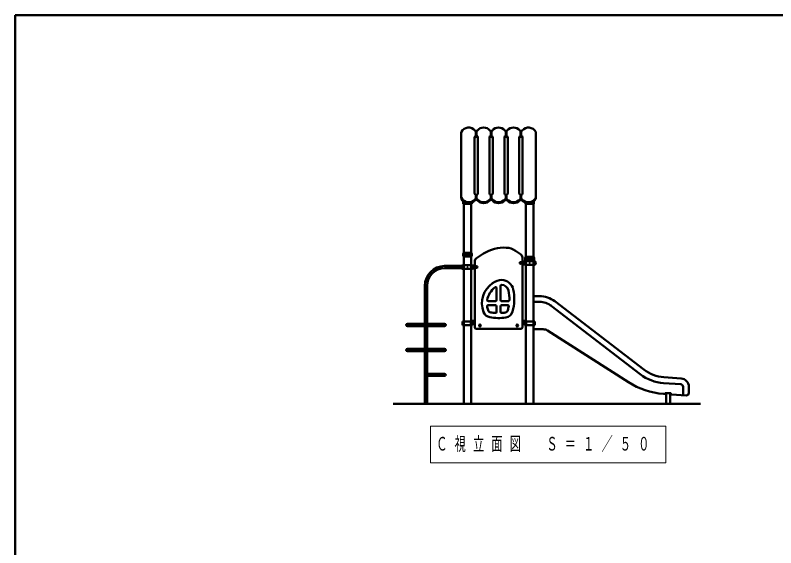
# Model space of a CAD drawing. Units: millimetres on the paper, scale 1:50. Extents: x -365 to 0, y -594 to 257.
# Drawn here: x -365 to -181.6, y -168.5 to -40 of the extents above; entities that cross this region are included whole.
import ezdxf

# ---------------------------------------------------------------- set-up
doc = ezdxf.new("R2010")
doc.units = ezdxf.units.MM
doc.linetypes.add('USER1', pattern=[4.5, 2.5, -2])
doc.layers.add('LY_1', color=140, linetype='Continuous', lineweight=50)
doc.styles.add('ＭＳ ゴシック', font='')
doc.styles.get('ＭＳ ゴシック').set_extended_font_data('MS Gothic')

msp = doc.modelspace()

# ---------------------------------------------------------------- linework, layer by layer
at = {"layer": 'LY_1', "color": 7}
for p, q in [((-365, -40), (-365, -297)), ((0, -40), (-365, -40)), ((-273.871, -133.773), (-199.709, -133.773))]:
    msp.add_line(p, q, dxfattribs=at)
at = {"layer": 'LY_1'}
for p, q in [((-257.433, -84.12), (-257.433, -68.331)), ((-254.233, -82.945), (-254.233, -69.506)), ((-253.913, -69.114), (-253.913, -67.91)), ((-253.753, -69.114), (-253.753, -67.91)), ((-253.433, -82.945), (-253.433, -69.506)), ((-250.633, -82.945), (-250.633, -69.506)), ((-250.313, -69.114), (-250.313, -67.91)), ((-250.153, -69.114), (-250.153, -67.91)), ((-249.833, -82.945), (-249.833, -69.506)), ((-247.033, -82.945), (-247.033, -69.506)), ((-246.713, -69.114), (-246.713, -67.91)), ((-246.553, -69.114), (-246.553, -67.91)), ((-246.233, -82.945), (-246.233, -69.506)), ((-243.433, -82.945), (-243.433, -69.506)), ((-243.113, -69.114), (-243.113, -67.91)), ((-242.953, -69.114), (-242.953, -67.91)), ((-242.633, -82.945), (-242.633, -69.506)), ((-239.433, -84.12), (-239.433, -68.331)), ((-253.913, -83.337), (-253.913, -84.323)), ((-253.753, -83.337), (-253.753, -84.323)), ((-250.313, -83.337), (-250.313, -84.323)), ((-250.153, -83.337), (-250.153, -84.323)), ((-246.713, -83.337), (-246.713, -84.323)), ((-246.553, -83.337), (-246.553, -84.323)), ((-243.113, -83.337), (-243.113, -84.323)), ((-242.953, -83.337), (-242.953, -84.323)), ((-256.949, -85.483), (-256.949, -84.851)), ((-254.917, -85.483), (-256.949, -85.483)), ((-256.824, -133.773), (-256.824, -85.483)), ((-255.042, -133.773), (-255.042, -85.483)), ((-254.917, -85.483), (-254.917, -85.213)), ((-241.949, -85.483), (-241.949, -85.213)), ((-241.949, -85.483), (-239.917, -85.483)), ((-241.824, -133.773), (-241.824, -85.483)), ((-240.042, -133.773), (-240.042, -85.483)), ((-239.917, -85.483), (-239.917, -84.851)), ((-244.363, -96.824), (-243.139, -97.619)), ((-256.855, -97.323), (-256.003, -97.323)), ((-256.853, -98.223), (-256.003, -98.223)), ((-256.258, -97.587), (-256.298, -97.586)), ((-256.258, -97.959), (-256.298, -97.96)), ((-256.258, -97.773), (-256.258, -97.343)), ((-256.258, -97.773), (-256.258, -98.203)), ((-255.963, -97.363), (-255.963, -98.183)), ((-255.903, -97.363), (-255.903, -98.183)), ((-255.011, -97.323), (-255.863, -97.323)), ((-255.011, -98.223), (-255.863, -98.223)), ((-255.608, -97.773), (-255.608, -97.343)), ((-255.608, -97.587), (-255.568, -97.586)), ((-255.608, -97.773), (-255.608, -98.203)), ((-255.608, -97.959), (-255.568, -97.96)), ((-253.728, -98.612), (-252.054, -97.525)), ((-242.683, -115.273), (-242.683, -98.449)), ((-241.855, -98.323), (-241.003, -98.323)), ((-241.258, -98.587), (-241.298, -98.586)), ((-241.258, -98.959), (-241.298, -98.96)), ((-241.258, -98.773), (-241.258, -98.343)), ((-241.258, -98.773), (-241.258, -99.203)), ((-240.963, -98.363), (-240.963, -99.183)), ((-240.903, -98.363), (-240.903, -99.183)), ((-240.011, -98.323), (-240.863, -98.323)), ((-240.608, -98.773), (-240.608, -98.343)), ((-240.608, -98.587), (-240.568, -98.586)), ((-240.608, -98.773), (-240.608, -99.203)), ((-240.608, -98.959), (-240.568, -98.96)), ((-261.433, -100.501), (-257.205, -100.501)), ((-257.205, -100.453), (-256.824, -100.453)), ((-257.205, -100.453), (-256.824, -100.453)), ((-257.205, -100.453), (-257.205, -101.093)), ((-257.205, -100.453), (-257.205, -101.093)), ((-256.853, -100.323), (-257.169, -100.351)), ((-256.853, -100.323), (-255.013, -100.323)), ((-255.013, -100.323), (-254.183, -100.396)), ((-254.183, -115.273), (-254.183, -99.441)), ((-253.813, -100.727), (-253.733, -100.681)), ((-253.813, -100.727), (-253.813, -100.819)), ((-253.813, -100.819), (-253.733, -100.865)), ((-253.733, -100.681), (-253.653, -100.727)), ((-253.733, -100.865), (-253.653, -100.819)), ((-253.653, -100.727), (-253.653, -100.819)), ((-243.213, -99.727), (-243.133, -99.681)), ((-243.213, -99.727), (-243.213, -99.819)), ((-243.213, -99.819), (-243.133, -99.865)), ((-243.133, -99.681), (-243.053, -99.727)), ((-243.133, -99.865), (-243.053, -99.819)), ((-243.053, -99.727), (-243.053, -99.819)), ((-241.853, -99.323), (-242.683, -99.396)), ((-241.853, -100.223), (-242.683, -100.15)), ((-240.013, -99.323), (-241.854, -99.323)), ((-240.013, -100.223), (-241.854, -100.223)), ((-241.853, -99.223), (-241.003, -99.223)), ((-240.011, -99.223), (-240.863, -99.223)), ((-240.013, -99.323), (-239.698, -99.351)), ((-240.013, -100.223), (-239.698, -100.195)), ((-261.433, -101.045), (-257.205, -101.045)), ((-257.205, -101.093), (-256.824, -101.093)), ((-257.205, -101.093), (-256.824, -101.093)), ((-256.853, -101.223), (-257.169, -101.195)), ((-256.853, -101.223), (-255.013, -101.223)), ((-255.013, -101.223), (-254.183, -101.15)), ((-266.205, -114.501), (-266.205, -105.273)), ((-265.661, -114.501), (-265.661, -105.273)), ((-248.933, -105.81), (-248.933, -108.773)), ((-247.933, -105.273), (-247.933, -108.773)), ((-240.042, -107.773), (-238.553, -107.773)), ((-249.133, -109.973), (-250.989, -109.973)), ((-249.133, -108.973), (-250.97, -108.973)), ((-246.038, -108.973), (-247.733, -108.973)), ((-246.185, -109.973), (-247.733, -109.973)), ((-240.042, -109.173), (-238.553, -109.173)), ((-213.405, -125.51), (-234.9, -109.013)), ((-248.933, -110.173), (-248.933, -111.65)), ((-247.933, -110.173), (-247.933, -111.65)), ((-214.257, -126.621), (-235.753, -110.124)), ((-270.433, -114.501), (-266.205, -114.501)), ((-270.433, -115.045), (-266.205, -115.045)), ((-266.205, -120.501), (-266.205, -115.045)), ((-265.661, -114.501), (-261.433, -114.501)), ((-265.661, -120.501), (-265.661, -115.045)), ((-265.661, -115.045), (-261.433, -115.045)), ((-257.169, -113.893), (-257.169, -114.793)), ((-254.697, -113.893), (-257.169, -113.893)), ((-254.697, -114.793), (-257.169, -114.793)), ((-257.003, -113.893), (-257.003, -114.793)), ((-255.099, -113.893), (-255.099, -114.793)), ((-255.042, -113.773), (-254.183, -113.773)), ((-255.042, -113.819), (-254.183, -113.819)), ((-254.911, -113.893), (-254.911, -114.793)), ((-254.852, -113.893), (-254.852, -114.793)), ((-254.697, -113.893), (-254.697, -114.793)), ((-253.013, -114.827), (-252.933, -114.781)), ((-253.013, -114.827), (-253.013, -114.919)), ((-253.013, -114.919), (-252.933, -114.965)), ((-252.933, -114.781), (-252.853, -114.827)), ((-252.933, -114.965), (-252.853, -114.919)), ((-252.853, -114.827), (-252.853, -114.919)), ((-244.013, -114.827), (-243.933, -114.781)), ((-244.013, -114.827), (-244.013, -114.919)), ((-244.013, -114.919), (-243.933, -114.965)), ((-243.933, -114.781), (-243.853, -114.827)), ((-243.933, -114.965), (-243.853, -114.919)), ((-243.853, -114.827), (-243.853, -114.919)), ((-241.824, -113.773), (-242.683, -113.773)), ((-241.824, -113.819), (-242.683, -113.819)), ((-242.169, -113.893), (-242.169, -114.793)), ((-242.169, -113.893), (-239.697, -113.893)), ((-242.169, -114.793), (-239.697, -114.793)), ((-242.014, -113.893), (-242.014, -114.793)), ((-241.955, -113.893), (-241.955, -114.793)), ((-241.768, -113.893), (-241.768, -114.793)), ((-239.863, -113.893), (-239.863, -114.793)), ((-239.697, -113.893), (-239.697, -114.793)), ((-253.783, -115.673), (-243.083, -115.673)), ((-240.042, -115.773), (-237.701, -115.773)), ((-236.645, -116.088), (-217.13, -128.56)), ((-266.205, -120.501), (-270.433, -120.501)), ((-266.205, -121.045), (-270.433, -121.045)), ((-266.205, -133.773), (-266.205, -121.045)), ((-265.661, -120.501), (-261.433, -120.501)), ((-265.661, -126.501), (-265.661, -121.045)), ((-265.661, -121.045), (-261.433, -121.045)), ((-265.661, -126.501), (-261.433, -126.501)), ((-265.661, -127.045), (-261.433, -127.045)), ((-265.661, -133.773), (-265.661, -127.045)), ((-208.553, -127.349), (-204.414, -127.638)), ((-208.651, -128.745), (-204.511, -129.035)), ((-203.953, -129.633), (-203.953, -131.493)), ((-202.553, -129.633), (-202.553, -131.134)), ((-208.693, -131.349), (-208.36, -131.372)), ((-208.153, -131.173), (-206.953, -131.173)), ((-208.053, -131.173), (-208.053, -133.773)), ((-208.053, -131.173), (-208.053, -131.293)), ((-207.053, -131.173), (-207.053, -133.773)), ((-207.053, -131.173), (-207.053, -131.293)), ((-206.853, -131.273), (-206.853, -131.384)), ((-206.76, -131.484), (-203.195, -131.733))]:
    msp.add_line(p, q, dxfattribs=at)
at = {"layer": 'LY_1', "color": 7, "lineweight": 13}
for p, q in [((-257.268, -100.958), (-257.268, -100.588)), ((-256.898, -100.588), (-257.268, -100.588)), ((-254.968, -100.588), (-254.598, -100.588)), ((-254.598, -100.958), (-254.598, -100.588)), ((-242.268, -99.958), (-242.268, -99.588)), ((-241.898, -99.588), (-242.268, -99.588)), ((-241.898, -99.958), (-242.268, -99.958)), ((-239.968, -99.588), (-239.598, -99.588)), ((-239.968, -99.958), (-239.598, -99.958)), ((-239.598, -99.958), (-239.598, -99.588)), ((-256.898, -100.958), (-257.268, -100.958)), ((-254.968, -100.958), (-254.598, -100.958)), ((-264.866, -139.182), (-264.866, -147.982)), ((-208.066, -139.182), (-264.866, -139.182)), ((-208.066, -147.982), (-208.066, -139.182)), ((-264.866, -147.982), (-208.066, -147.982))]:
    msp.add_line(p, q, dxfattribs=at)
for centre, radius in [((-257.083, -100.773), 0.185), ((-257.083, -100.773), 0.1), ((-255.933, -100.773), 0.1), ((-254.783, -100.773), 0.185), ((-254.783, -100.773), 0.1), ((-253.733, -100.773), 0.24), ((-253.733, -100.773), 0.11), ((-243.133, -99.773), 0.24), ((-243.133, -99.773), 0.11), ((-242.083, -99.773), 0.185), ((-242.083, -99.773), 0.1), ((-240.933, -99.773), 0.1), ((-239.783, -99.773), 0.185), ((-239.783, -99.773), 0.1), ((-252.933, -114.873), 0.24), ((-252.933, -114.873), 0.11), ((-243.933, -114.873), 0.24), ((-243.933, -114.873), 0.11)]:
    msp.add_circle(centre, radius, dxfattribs=at)
at = {"layer": 'LY_1'}
for centre in [(-253.733, -100.773), (-243.133, -99.773), (-252.933, -114.873), (-243.933, -114.873)]:
    msp.add_circle(centre, 0.21, dxfattribs=at)
at = {"layer": 'LY_1', "color": 7, "linetype": 'USER1', "lineweight": 13}
for centre in [(-253.733, -100.773), (-243.133, -99.773), (-252.933, -114.873), (-243.933, -114.873)]:
    msp.add_circle(centre, 0.125, dxfattribs=at)
at = {"layer": 'LY_1'}
for centre, radius, start, end in [((-255.633, -69.106), 2, 41.40962, 151.04498), ((-253.833, -67.518), 0.4, 221.40962, 318.59038), ((-252.033, -69.106), 2, 41.40962, 138.59038), ((-250.233, -67.518), 0.4, 221.40962, 318.59038), ((-248.433, -69.106), 2, 41.40962, 138.59038), ((-246.633, -67.518), 0.4, 221.40962, 318.59038), ((-244.833, -69.106), 2, 41.40962, 138.59038), ((-243.033, -67.518), 0.4, 221.40962, 318.59038), ((-241.233, -69.106), 2, 28.95502, 138.59038), ((-257.033, -68.331), 0.4, 151.04498, 180), ((-253.833, -69.506), 0.4, 0, 180), ((-253.833, -69.724), 0.4, 0, 180), ((-250.233, -69.506), 0.4, 0, 180), ((-250.233, -69.724), 0.4, 0, 180), ((-246.633, -69.506), 0.4, 0, 180), ((-246.633, -69.724), 0.4, 0, 180), ((-243.033, -69.506), 0.4, 0, 180), ((-243.033, -69.724), 0.4, 0, 180), ((-239.833, -68.331), 0.4, 0, 28.95502), ((-257.033, -83.902), 0.4, 180, 208.95502), ((-257.033, -84.12), 0.4, 180, 208.95502), ((-255.633, -83.127), 2, 208.95502, 318.59038), ((-255.633, -83.345), 2, 208.95502, 318.59038), ((-253.833, -82.945), 0.4, 180, 0), ((-253.833, -84.715), 0.4, 41.40962, 138.59038), ((-250.233, -82.945), 0.4, 180, 0), ((-250.233, -84.715), 0.4, 41.40962, 138.59038), ((-246.633, -82.945), 0.4, 180, 0), ((-246.633, -84.715), 0.4, 41.40962, 138.59038), ((-243.033, -82.945), 0.4, 180, 0), ((-243.033, -84.715), 0.4, 41.40962, 138.59038), ((-241.233, -83.127), 2, 221.40962, 331.04498), ((-241.233, -83.345), 2, 221.40962, 331.04498), ((-239.833, -83.902), 0.4, 331.04498, 0), ((-239.833, -84.12), 0.4, 331.04498, 0), ((-253.833, -84.933), 0.4, 41.40962, 138.59038), ((-252.033, -83.127), 2, 221.40962, 318.59038), ((-252.033, -83.345), 2, 221.40962, 318.59038), ((-250.233, -84.933), 0.4, 41.40962, 138.59038), ((-248.433, -83.127), 2, 221.40962, 318.59038), ((-248.433, -83.345), 2, 221.40962, 318.59038), ((-246.633, -84.933), 0.4, 41.40962, 138.59038), ((-244.833, -83.127), 2, 221.40962, 318.59038), ((-244.833, -83.345), 2, 221.40962, 318.59038), ((-243.033, -84.933), 0.4, 41.40962, 138.59038), ((-247.152, -105.073), 9, 86.29842, 123), ((-246.868, -100.682), 4.6, 57, 86.29842), ((-255.881, -97.773), 1.122, 159.19706, 200.80294), ((-256.855, -97.403), 0.08, 90, 159.19706), ((-256.855, -98.143), 0.08, 200.80294, 270), ((-256.305, -97.773), 0.187, 88, 272), ((-256.238, -97.343), 0.02, 90, 180), ((-256.238, -98.203), 0.02, 180, 270), ((-256.003, -97.363), 0.04, 0, 90), ((-256.003, -98.183), 0.04, 270, 0), ((-255.863, -97.363), 0.04, 90, 180), ((-255.863, -98.183), 0.04, 180, 270), ((-255.628, -97.343), 0.02, 0, 90), ((-255.628, -98.203), 0.02, 270, 0), ((-255.562, -97.773), 0.187, 268, 92), ((-255.011, -97.403), 0.08, 20.80294, 90), ((-255.011, -98.143), 0.08, 270, 339.19706), ((-255.985, -97.773), 1.122, 339.19706, 20.80294), ((-253.183, -99.451), 1, 123, 180), ((-243.683, -98.458), 1, 0, 57), ((-240.881, -98.773), 1.122, 159.19706, 200.80294), ((-241.855, -98.403), 0.08, 90, 159.19706), ((-241.305, -98.773), 0.187, 88, 272), ((-241.238, -98.343), 0.02, 90, 180), ((-241.003, -98.363), 0.04, 0, 90), ((-240.863, -98.363), 0.04, 90, 180), ((-240.628, -98.343), 0.02, 0, 90), ((-240.562, -98.773), 0.187, 268, 92), ((-240.011, -98.403), 0.08, 20.80294, 90), ((-240.985, -98.773), 1.122, 339.19706, 20.80294), ((-261.433, -105.273), 4.772, 90, 180), ((-256.383, -100.773), 1, 163.80375, 196.19625), ((-257.151, -100.55), 0.2, 95, 163.80375), ((-254.715, -100.55), 0.2, 16.19625, 85), ((-255.483, -100.773), 1, 343.80375, 16.19625), ((-241.383, -99.773), 1, 163.80375, 196.19625), ((-242.151, -99.55), 0.2, 95, 163.80375), ((-242.151, -99.996), 0.2, 196.19625, 265), ((-241.855, -99.143), 0.08, 200.80294, 270), ((-241.238, -99.203), 0.02, 180, 270), ((-241.003, -99.183), 0.04, 270, 0), ((-240.863, -99.183), 0.04, 180, 270), ((-240.628, -99.203), 0.02, 270, 0), ((-240.011, -99.143), 0.08, 270, 339.19706), ((-239.715, -99.55), 0.2, 16.19625, 85), ((-239.715, -99.996), 0.2, 275, 343.80375), ((-240.483, -99.773), 1, 343.80375, 16.19625), ((-261.433, -105.273), 4.228, 90, 180), ((-257.151, -100.996), 0.2, 196.19625, 265), ((-254.715, -100.996), 0.2, 275, 343.80375), ((-247.51, -107.99), 4.117, 91.51387, 124.89438), ((-247.619, -104.074), 0.2, 88.07227, 91.59908), ((-247.619, -104.074), 0.2, 88.07227, 91.59908), ((-247.71, -106.769), 2.896, 12.13973, 88.19476), ((-246.433, -109.534), 6, 124.89438, 200.23669), ((-246.433, -109.534), 4.8, 125.94133, 170.47071), ((-249.133, -105.81), 0.2, 0, 125.94133), ((-247.733, -105.273), 0.2, 90.88405, 180), ((-247.71, -106.769), 1.696, 12.13973, 90.88405), ((-255.633, -108.473), 11, 343.90746, 12.13973), ((-255.633, -108.473), 9.8, 358.20921, 12.13973), ((-238.553, -113.773), 6, 52.49493, 90), ((-250.989, -110.173), 0.2, 90, 187.97818), ((-250.97, -108.773), 0.2, 170.47071, 270), ((-249.133, -108.773), 0.2, 270, 0), ((-249.133, -110.173), 0.2, 0, 90), ((-247.733, -108.773), 0.2, 180, 270), ((-247.733, -110.173), 0.2, 90, 180), ((-246.185, -110.173), 0.2, 349.80008, 90), ((-246.038, -108.773), 0.2, 270, 358.20921), ((-238.553, -113.773), 4.6, 51.75932, 90), ((-250.186, -110.918), 2, 200.23669, 259.90338), ((-246.433, -109.534), 4.8, 187.97818, 200.23669), ((-250.186, -110.918), 0.8, 200.23669, 259.90338), ((-248.433, -101.073), 10.8, 259.90338, 266.21356), ((-249.133, -111.65), 0.2, 266.21356, 0), ((-247.733, -111.65), 0.2, 180, 273.78644), ((-248.433, -101.073), 10.8, 273.78644, 278.32186), ((-246.986, -110.968), 0.8, 278.32186, 343.90746), ((-246.986, -110.968), 2, 278.32186, 343.90746), ((-255.633, -108.473), 9.8, 343.90746, 349.80008), ((-248.433, -101.073), 12, 259.90338, 278.32186), ((-270.433, -114.773), 0.272, 90, 270), ((-266.205, -114.773), 0.272, 270, 90), ((-265.661, -114.773), 0.272, 90, 270), ((-261.433, -114.773), 0.272, 270, 90), ((-253.783, -115.273), 0.4, 180, 270), ((-243.083, -115.273), 0.4, 270, 0), ((-237.701, -117.773), 2, 57.96855, 90), ((-270.433, -120.773), 0.272, 90, 270), ((-266.205, -120.773), 0.272, 270, 90), ((-265.661, -120.773), 0.272, 90, 270), ((-261.433, -120.773), 0.272, 270, 90), ((-265.661, -126.773), 0.272, 90, 270), ((-261.433, -126.773), 0.272, 270, 90), ((-207.925, -118.37), 9, 232.49493, 266), ((-207.925, -118.37), 10.4, 232.49493, 266), ((-204.553, -129.633), 2, 0, 86), ((-207.437, -113.392), 18, 237.41774, 266), ((-204.553, -129.633), 0.6, 0, 86), ((-208.353, -131.272), 0.1, 266, 0), ((-208.153, -131.273), 0.1, 90, 180), ((-206.953, -131.273), 0.1, 0, 90), ((-206.753, -131.384), 0.1, 180, 266), ((-203.753, -131.493), 0.2, 180, 266), ((-203.153, -131.134), 0.6, 266, 0)]:
    msp.add_arc(centre, radius, start, end, dxfattribs=at)
at = {"layer": 'LY_1', "color": 7, "lineweight": 13}
for centre, start, end in [((-259.459, -100.773), 355.87048, 4.12952), ((-252.408, -100.773), 175.87048, 184.12952), ((-244.459, -99.773), 355.87048, 4.12952), ((-237.408, -99.773), 175.87048, 184.12952)]:
    msp.add_arc(centre, 2.567, start, end, dxfattribs=at)

# ---------------------------------------------------------------- texts
at = {"layer": 'LY_1', "color": 7, "insert": (-263.466, -143.582), "char_height": 3.299, "attachment_point": 4, "style": 'ＭＳ ゴシック'}
msp.add_mtext('\\T1.64;\\W0.6;Ｃ視立面図\u3000Ｓ＝１／５０', dxfattribs=at)

doc.saveas('drawing.dxf')
